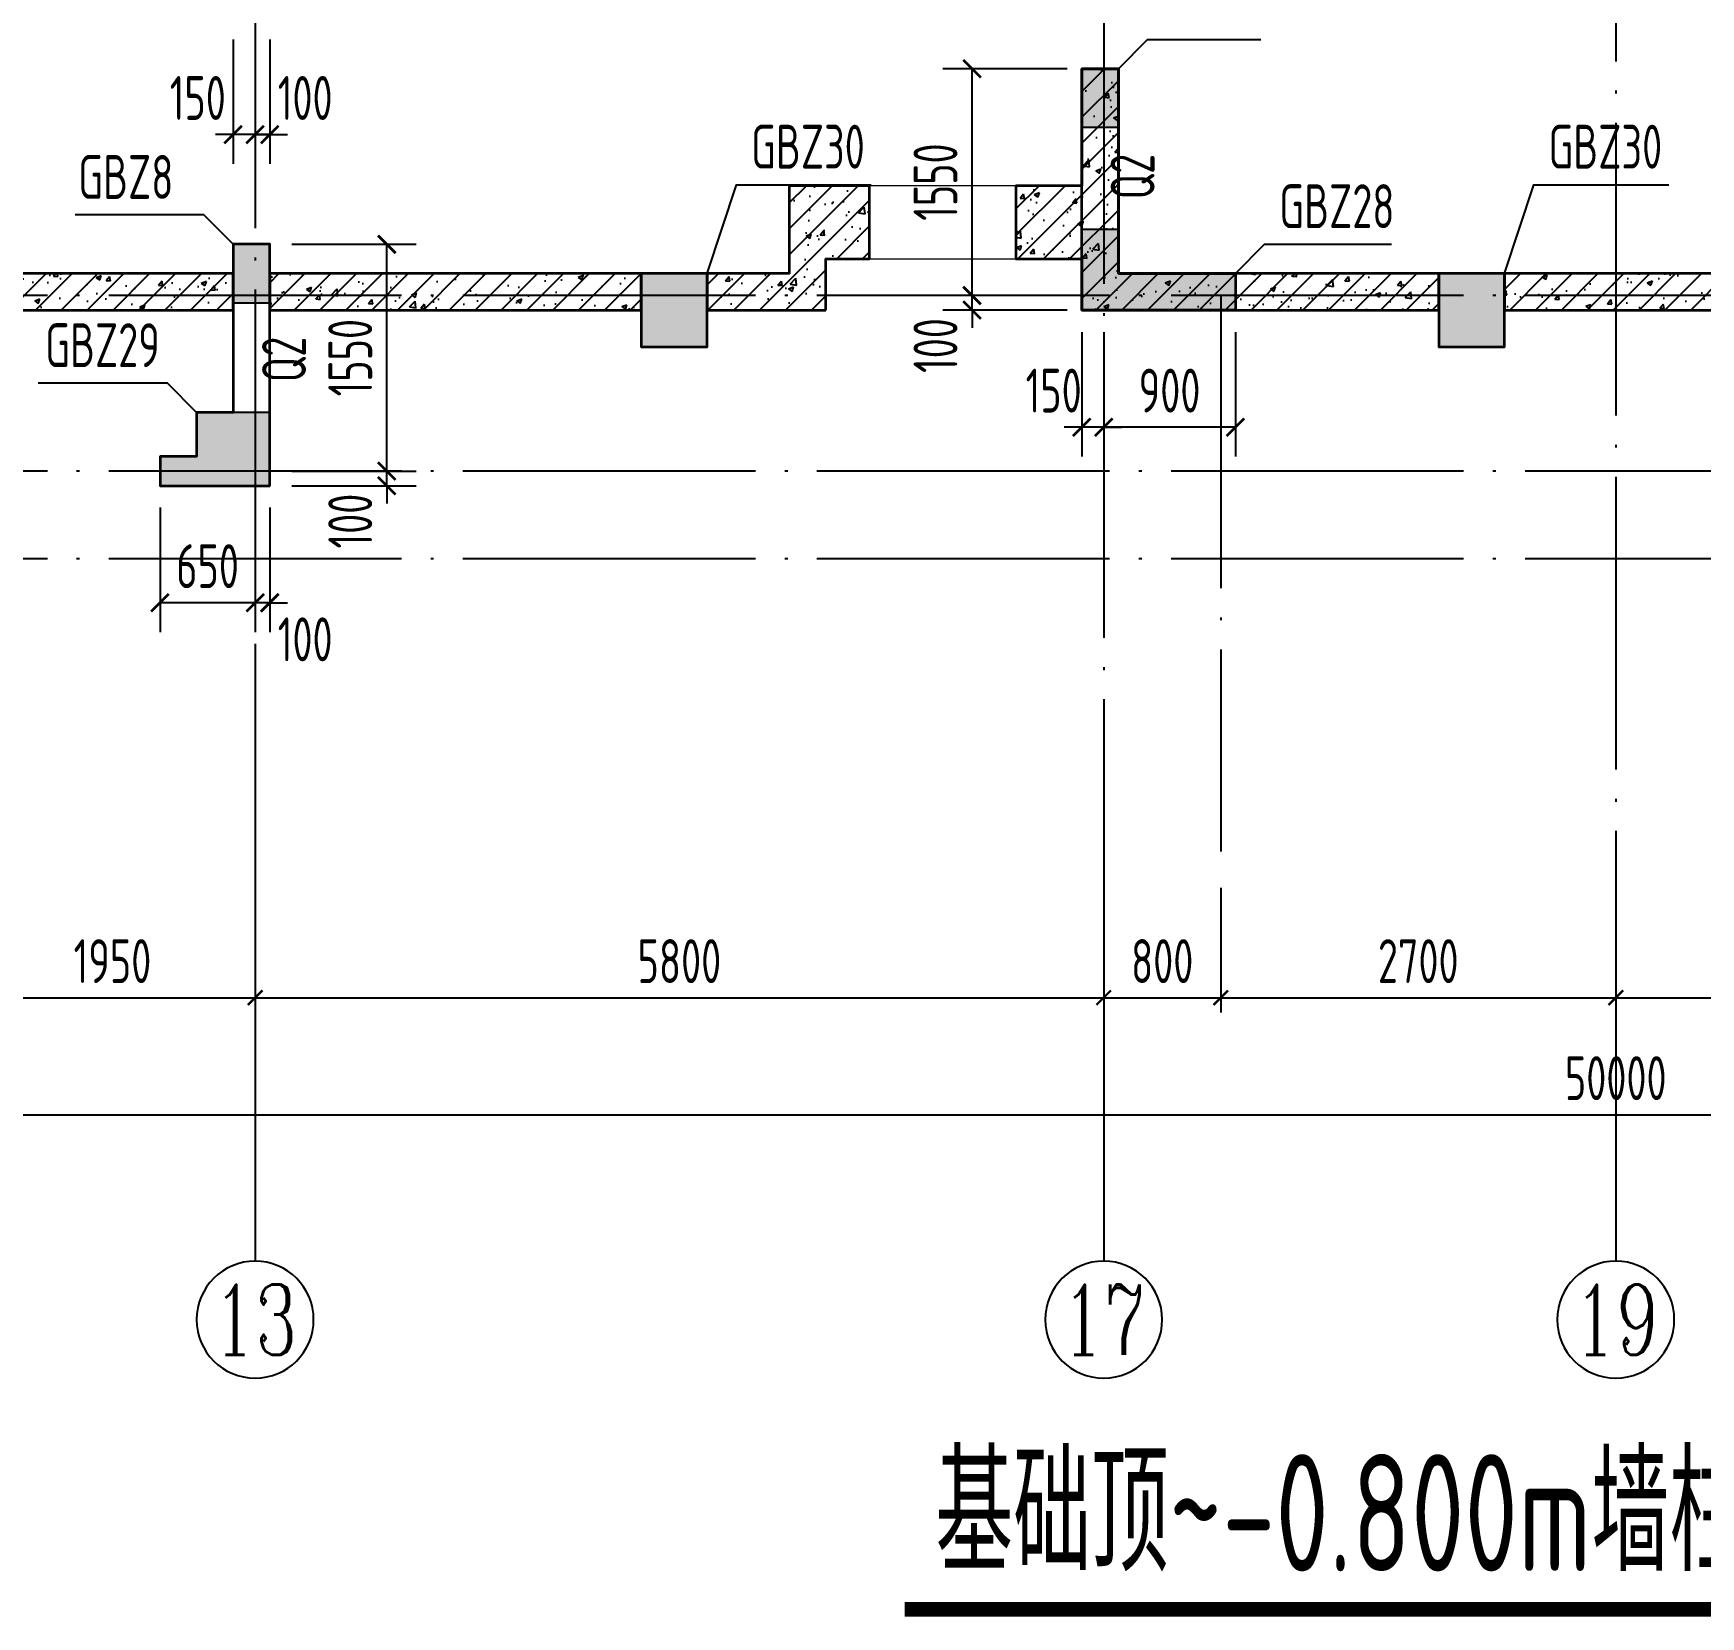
# Model space of a CAD drawing. Extents: x -655480 to 203344, y -294099 to 287156.
# Drawn here: x -294968 to -283572, y 196390 to 207212 of the extents above; entities that cross this region are included whole.
import ezdxf
from ezdxf.enums import TextEntityAlignment as Align

# ---------------------------------------------------------------- set-up
doc = ezdxf.new("R2010")
doc.units = 0
doc.header["$LTSCALE"] = 1000
doc.linetypes.add('DOTE', pattern=[2.42, 2, -0.2, 0.02, -0.2])
doc.layers.get('0').update_dxf_attribs({"linetype": 'CONTINUOUS'})
doc.layers.get('DEFPOINTS').update_dxf_attribs({"linetype": 'CONTINUOUS'})
for name, color, linetype in [('A-AXIS', 1, 'CONTINUOUS'), ('A-DOTE', 10, 'DOTE'), ('AXIS_NUM', 7, 'CONTINUOUS'), ('COLU_DE_TEXT', 7, 'CONTINUOUS'), ('LABEL', 1, 'CONTINUOUS'), ('PUB_TEXT', 2, 'CONTINUOUS'), ('S-Q墙填充', 252, 'CONTINUOUS'), ('S-Q墙实线', 6, 'CONTINUOUS'), ('S-Q墙标注', 3, 'CONTINUOUS'), ('S-X详图填充', 252, 'CONTINUOUS'), ('S-X详图实线', 4, 'CONTINUOUS'), ('S-Y一般标注', 3, 'CONTINUOUS'), ('S-Z柱实线', 6, 'CONTINUOUS')]:
    doc.layers.add(name, color=color, linetype=linetype)
doc.layers.add('WINDOW', color=144, linetype='CONTINUOUS', lineweight=15)
doc.layers.add('底图$0$砼柱', color=2, linetype='CONTINUOUS', lineweight=35)
doc.styles.add('TSSD_Axis', font='complex.shx', dxfattribs={"width": 0.7, "bigfont": 'hztxt.shx'})
doc.styles.add('TSSD_DIMENSION', font='Tssdeng.shx', dxfattribs={"width": 0.7, "bigfont": 'tssdchn.shx'})
doc.styles.add('TSSD_REIN', font='tssdeng.shx', dxfattribs={"width": 0.7, "height": 300, "bigfont": 'tssdchn.shx'})
doc.styles.add('结构文字', font='zstxt.shx', dxfattribs={"width": 0.7, "bigfont": 'zshz.shx'})
doc.dimstyles.new('STRUCK', dxfattribs={"dimtxt": 400, "dimasz": 121, "dimexe": 200, "dimexo": 150, "dimgap": 115, "dimtad": 1, "dimdec": 0, "dimdsep": 46, "dimtxsty": '结构文字', "dimblk": 'ARCHTICK', "dimcen": 400, "dimclrd": 3, "dimclre": 3, "dimclrt": 7, "dimadec": 0, "dimazin": 0, "dimtfac": 1, "dimtdec": 0, "dimtix": 1, "dimtmove": 2, "dimatfit": 3, "dimldrblk": '_DIMX', "dimfxl": 1, "dimtolj": 1, "dimtzin": 0, "dimarcsym": 0})
doc.dimstyles.new('TSSD_100_100', dxfattribs={"dimtxt": 300, "dimasz": 100, "dimexe": 100, "dimexo": 250, "dimgap": 100, "dimtad": 1, "dimdec": 0, "dimzin": 0, "dimdsep": 46, "dimtxsty": 'TSSD_DIMENSION', "dimblk": 'ARCHTICK', "dimcen": 0, "dimdle": 100, "dimclrt": 7, "dimadec": 0, "dimazin": 0, "dimtfac": 1, "dimtdec": 0, "dimtix": 1, "dimtmove": 2, "dimatfit": 3, "dimldrblk": 'ARCHTICK', "dimfxl": 1, "dimtolj": 1, "dimtzin": 0, "dimarcsym": 0})
pattern_1 = [(45, (-1341087.48, 468040.79), (-88.388348, 88.388348), []), (50, (-1341087.48, 468040.8), (358.63009, -31.37607), [37.5, -412.5]), (355, (-1341087.5, 468040.8), (-69.37567, 376.09607), [30, -330]), (100.4514, (-1341057.6, 468038.17), (289.25469, 344.71977), [31.8701, -350.57106]), (46.1842, (-1341087.5, 468140.8), (533.62052, -82.7595), [56.25, -618.75]), (96.6356, (-1341043, 468133.9), (467.33135, 487.05894), [47.80514, -525.8565]), (351.1842, (-1341087.5, 468140.8), (467.33097, 487.0593), [45, -495]), (21, (-1341037.48, 468115.8), (298.45353, -201.309445), [37.5, -412.5]), (326, (-1341037.5, 468115.8), (121.65767, 362.57502), [30, -330]), (71.4514, (-1341012.6, 468099), (420.11131, 161.26525), [31.8701, -350.57106]), (37.5, (-1341087.48, 468040.79), (6.079928, 166.446927), [0, -326, 0, -335, 0, -331.25]), (7.5, (-1341087.48, 468040.79), (131.53477, 197.205856), [0, -191, 0, -318.5, 0, -126.25]), (327.5, (-1341198.98, 468040.79), (266.911218, -11.277436), [0, -125, 0, -390, 0, -517.5]), (317.5, (-1341248.98, 468040.79), (291.593085, 50.05249), [0, -162.5, 0, -259, 0, -367.5])]

# ---------------------------------------------------------------- blocks, each defined once
blk = doc.blocks.new('_ArchTick')
at = {"color": 0, "linetype": 'ByBlock', "const_width": 0.15}
blk.add_lwpolyline([(-0.5, -0.5), (0.5, 0.5)], dxfattribs=at)
blk = doc.blocks.new('*D608')
at = {"layer": 'DEFPOINTS', "color": 0, "transparency": 16777216}
for p in [(-288552, 205420), (-287752, 205420), (-287752, 205320)]:
    blk.add_point(p, dxfattribs=at)
at = {"layer": 'S-Q墙标注', "color": 3, "lineweight": -2, "transparency": 16777216}
for p, q in [((-288552, 205420), (-288552, 205541)), ((-287902, 205420), (-288752, 205420)), ((-288552, 205320), (-288552, 205420)), ((-287902, 205320), (-288752, 205320)), ((-288552, 205320), (-288552, 205199))]:
    blk.add_line(p, q, dxfattribs=at)
at = {"layer": 'S-Q墙标注', "color": 3, "lineweight": -2, "transparency": 16777216, "xscale": 121, "yscale": 121, "zscale": 121}
for p, rotation in [((-288552, 205420), 270), ((-288552, 205320), 90)]:
    blk.add_blockref('_ArchTick', p, dxfattribs=dict(at, rotation=rotation))
at = {"layer": 'S-Q墙标注', "color": 7, "transparency": 16777216, "insert": (-288802, 205078), "char_height": 300, "attachment_point": 5, "rotation": 90, "style": 'TSSD_REIN'}
blk.add_mtext('\\A1;100', dxfattribs=at)
blk = doc.blocks.new('_DIMX')
blk.add_line((-150, 0), (150, 0))
at = {"const_width": 50}
blk.add_lwpolyline([(-70, -70), (70, 70)], dxfattribs=at)
blk = doc.blocks.new('*D609')
at = {"layer": 'DEFPOINTS', "color": 0, "transparency": 16777216}
for p in [(-288552, 206970), (-287752, 206970), (-287752, 205420)]:
    blk.add_point(p, dxfattribs=at)
at = {"layer": 'S-Q墙标注', "color": 3, "lineweight": -2, "transparency": 16777216}
for p, q in [((-287902, 206970), (-288752, 206970)), ((-288552, 205420), (-288552, 206970)), ((-287902, 205420), (-288752, 205420))]:
    blk.add_line(p, q, dxfattribs=at)
at = {"layer": 'S-Q墙标注', "color": 3, "lineweight": -2, "transparency": 16777216, "xscale": 121, "yscale": 121, "zscale": 121}
for p, rotation in [((-288552, 206970), 90), ((-288552, 205420), 270)]:
    blk.add_blockref('_ArchTick', p, dxfattribs=dict(at, rotation=rotation))
at = {"layer": 'S-Q墙标注', "color": 7, "transparency": 16777216, "insert": (-288802, 206195), "char_height": 300, "attachment_point": 5, "rotation": 90, "style": 'TSSD_REIN'}
blk.add_mtext('\\A1;1550', dxfattribs=at)
blk = doc.blocks.new('*D610')
at = {"layer": 'DEFPOINTS', "color": 0, "transparency": 16777216}
for p in [(-287652, 205320), (-286752, 205320), (-287652, 204520)]:
    blk.add_point(p, dxfattribs=at)
at = {"layer": 'S-Q墙标注', "color": 3, "lineweight": -2, "transparency": 16777216}
for p, q in [((-287652, 205170), (-287652, 204320)), ((-286752, 205170), (-286752, 204320)), ((-286752, 204520), (-287652, 204520))]:
    blk.add_line(p, q, dxfattribs=at)
at = {"layer": 'S-Q墙标注', "color": 3, "lineweight": -2, "transparency": 16777216, "xscale": 121, "yscale": 121, "zscale": 121, "rotation": 180}
blk.add_blockref('_ArchTick', (-287652, 204520), dxfattribs=at)
at = {"layer": 'S-Q墙标注', "color": 3, "lineweight": -2, "transparency": 16777216, "xscale": 121, "yscale": 121, "zscale": 121}
blk.add_blockref('_ArchTick', (-286752, 204520), dxfattribs=at)
at = {"layer": 'S-Q墙标注', "color": 7, "transparency": 16777216, "insert": (-287202, 204770), "char_height": 300, "attachment_point": 5, "style": 'TSSD_REIN'}
blk.add_mtext('\\A1;900', dxfattribs=at)
blk = doc.blocks.new('*D611')
at = {"layer": 'DEFPOINTS', "color": 0, "transparency": 16777216}
for p in [(-287802, 205320), (-287652, 205320), (-287802, 204520)]:
    blk.add_point(p, dxfattribs=at)
at = {"layer": 'S-Q墙标注', "color": 3, "lineweight": -2, "transparency": 16777216}
for p, q in [((-287802, 205170), (-287802, 204320)), ((-287652, 205170), (-287652, 204320)), ((-287802, 204520), (-287923, 204520)), ((-287652, 204520), (-287802, 204520)), ((-287652, 204520), (-287531, 204520))]:
    blk.add_line(p, q, dxfattribs=at)
at = {"layer": 'S-Q墙标注', "color": 3, "lineweight": -2, "transparency": 16777216, "xscale": 121, "yscale": 121, "zscale": 121}
blk.add_blockref('_ArchTick', (-287802, 204520), dxfattribs=at)
at = {"layer": 'S-Q墙标注', "color": 3, "lineweight": -2, "transparency": 16777216, "xscale": 121, "yscale": 121, "zscale": 121, "rotation": 180}
blk.add_blockref('_ArchTick', (-287652, 204520), dxfattribs=at)
at = {"layer": 'S-Q墙标注', "color": 7, "transparency": 16777216, "insert": (-287994, 204770), "char_height": 300, "attachment_point": 5, "style": 'TSSD_REIN'}
blk.add_mtext('\\A1;150', dxfattribs=at)
blk = doc.blocks.new('*D612')
at = {"layer": 'DEFPOINTS', "color": 0, "transparency": 16777216}
for p in [(-293352, 204220), (-292552, 204220), (-293352, 204120)]:
    blk.add_point(p, dxfattribs=at)
at = {"layer": 'S-Q墙标注', "color": 3, "lineweight": -2, "transparency": 16777216}
for p, q in [((-292552, 204220), (-292552, 204341)), ((-293202, 204220), (-292352, 204220)), ((-292552, 204120), (-292552, 204220)), ((-293202, 204120), (-292352, 204120)), ((-292552, 204120), (-292552, 203999))]:
    blk.add_line(p, q, dxfattribs=at)
at = {"layer": 'S-Q墙标注', "color": 3, "lineweight": -2, "transparency": 16777216, "xscale": 121, "yscale": 121, "zscale": 121}
for p, rotation in [((-292552, 204220), 270), ((-292552, 204120), 90)]:
    blk.add_blockref('_ArchTick', p, dxfattribs=dict(at, rotation=rotation))
at = {"layer": 'S-Q墙标注', "color": 7, "transparency": 16777216, "insert": (-292802, 203878), "char_height": 300, "attachment_point": 5, "rotation": 90, "style": 'TSSD_REIN'}
blk.add_mtext('\\A1;100', dxfattribs=at)
blk = doc.blocks.new('*D613')
at = {"layer": 'DEFPOINTS', "color": 0, "transparency": 16777216}
for p in [(-293352, 205770), (-292552, 205770), (-293352, 204220)]:
    blk.add_point(p, dxfattribs=at)
at = {"layer": 'S-Q墙标注', "color": 3, "lineweight": -2, "transparency": 16777216}
for p, q in [((-293202, 205770), (-292352, 205770)), ((-292552, 204220), (-292552, 205770)), ((-293202, 204220), (-292352, 204220))]:
    blk.add_line(p, q, dxfattribs=at)
at = {"layer": 'S-Q墙标注', "color": 3, "lineweight": -2, "transparency": 16777216, "xscale": 121, "yscale": 121, "zscale": 121}
for p, rotation in [((-292552, 205770), 90), ((-292552, 204220), 270)]:
    blk.add_blockref('_ArchTick', p, dxfattribs=dict(at, rotation=rotation))
at = {"layer": 'S-Q墙标注', "color": 7, "transparency": 16777216, "insert": (-292802, 204995), "char_height": 300, "attachment_point": 5, "rotation": 90, "style": 'TSSD_REIN'}
blk.add_mtext('\\A1;1550', dxfattribs=at)
blk = doc.blocks.new('*D614')
at = {"layer": 'DEFPOINTS', "color": 0, "transparency": 16777216}
for p in [(-293452, 204120), (-293352, 204120), (-293452, 203320)]:
    blk.add_point(p, dxfattribs=at)
at = {"layer": 'S-Q墙标注', "color": 3, "lineweight": -2, "transparency": 16777216}
for p, q in [((-293452, 203970), (-293452, 203120)), ((-293352, 203970), (-293352, 203120)), ((-293452, 203320), (-293573, 203320)), ((-293352, 203320), (-293452, 203320)), ((-293352, 203320), (-293231, 203320))]:
    blk.add_line(p, q, dxfattribs=at)
at = {"layer": 'S-Q墙标注', "color": 3, "lineweight": -2, "transparency": 16777216, "xscale": 121, "yscale": 121, "zscale": 121}
blk.add_blockref('_ArchTick', (-293452, 203320), dxfattribs=at)
at = {"layer": 'S-Q墙标注', "color": 3, "lineweight": -2, "transparency": 16777216, "xscale": 121, "yscale": 121, "zscale": 121, "rotation": 180}
blk.add_blockref('_ArchTick', (-293352, 203320), dxfattribs=at)
at = {"layer": 'S-Q墙标注', "color": 7, "transparency": 16777216, "insert": (-293110, 203070), "char_height": 300, "attachment_point": 5, "style": 'TSSD_REIN'}
blk.add_mtext('\\A1;100', dxfattribs=at)
blk = doc.blocks.new('*D615')
at = {"layer": 'DEFPOINTS', "color": 0, "transparency": 16777216}
for p in [(-294102, 204120), (-293452, 204120), (-294102, 203320)]:
    blk.add_point(p, dxfattribs=at)
at = {"layer": 'S-Q墙标注', "color": 3, "lineweight": -2, "transparency": 16777216}
for p, q in [((-294102, 203970), (-294102, 203120)), ((-293452, 203970), (-293452, 203120)), ((-293452, 203320), (-294102, 203320))]:
    blk.add_line(p, q, dxfattribs=at)
at = {"layer": 'S-Q墙标注', "color": 3, "lineweight": -2, "transparency": 16777216, "xscale": 121, "yscale": 121, "zscale": 121, "rotation": 180}
blk.add_blockref('_ArchTick', (-294102, 203320), dxfattribs=at)
at = {"layer": 'S-Q墙标注', "color": 3, "lineweight": -2, "transparency": 16777216, "xscale": 121, "yscale": 121, "zscale": 121}
blk.add_blockref('_ArchTick', (-293452, 203320), dxfattribs=at)
at = {"layer": 'S-Q墙标注', "color": 7, "transparency": 16777216, "insert": (-293777, 203570), "char_height": 300, "attachment_point": 5, "style": 'TSSD_REIN'}
blk.add_mtext('\\A1;650', dxfattribs=at)
blk = doc.blocks.new('*D574')
at = {"layer": 'DEFPOINTS', "color": 0, "transparency": 16777216}
for p in [(-293452, 207320), (-293352, 207320), (-293452, 206520)]:
    blk.add_point(p, dxfattribs=at)
at = {"layer": 'S-Q墙标注', "color": 3, "lineweight": -2, "transparency": 16777216}
for p, q in [((-293452, 207170), (-293452, 206320)), ((-293352, 207170), (-293352, 206320)), ((-293452, 206520), (-293573, 206520)), ((-293352, 206520), (-293452, 206520)), ((-293352, 206520), (-293231, 206520))]:
    blk.add_line(p, q, dxfattribs=at)
at = {"layer": 'S-Q墙标注', "color": 3, "lineweight": -2, "transparency": 16777216, "xscale": 121, "yscale": 121, "zscale": 121}
blk.add_blockref('_ArchTick', (-293452, 206520), dxfattribs=at)
at = {"layer": 'S-Q墙标注', "color": 3, "lineweight": -2, "transparency": 16777216, "xscale": 121, "yscale": 121, "zscale": 121, "rotation": 180}
blk.add_blockref('_ArchTick', (-293352, 206520), dxfattribs=at)
at = {"layer": 'S-Q墙标注', "color": 7, "transparency": 16777216, "insert": (-293110, 206770), "char_height": 300, "attachment_point": 5, "style": 'TSSD_REIN'}
blk.add_mtext('\\A1;100', dxfattribs=at)
blk = doc.blocks.new('*D575')
at = {"layer": 'DEFPOINTS', "color": 0, "transparency": 16777216}
for p in [(-293602, 207320), (-293452, 207320), (-293602, 206520)]:
    blk.add_point(p, dxfattribs=at)
at = {"layer": 'S-Q墙标注', "color": 3, "lineweight": -2, "transparency": 16777216}
for p, q in [((-293602, 207170), (-293602, 206320)), ((-293452, 207170), (-293452, 206320)), ((-293602, 206520), (-293723, 206520)), ((-293452, 206520), (-293602, 206520)), ((-293452, 206520), (-293331, 206520))]:
    blk.add_line(p, q, dxfattribs=at)
at = {"layer": 'S-Q墙标注', "color": 3, "lineweight": -2, "transparency": 16777216, "xscale": 121, "yscale": 121, "zscale": 121}
blk.add_blockref('_ArchTick', (-293602, 206520), dxfattribs=at)
at = {"layer": 'S-Q墙标注', "color": 3, "lineweight": -2, "transparency": 16777216, "xscale": 121, "yscale": 121, "zscale": 121, "rotation": 180}
blk.add_blockref('_ArchTick', (-293452, 206520), dxfattribs=at)
at = {"layer": 'S-Q墙标注', "color": 7, "transparency": 16777216, "insert": (-293844, 206770), "char_height": 300, "attachment_point": 5, "style": 'TSSD_REIN'}
blk.add_mtext('\\A1;150', dxfattribs=at)
blk = doc.blocks.new('*D810')
at = {"layer": 'DEFPOINTS', "color": 0, "transparency": 16777216}
for p in [(-290608, 200143), (-288658, 200143), (-288658, 199143)]:
    blk.add_point(p, dxfattribs=at)
at = {"layer": 'S-Y一般标注', "color": 0, "lineweight": -2, "transparency": 16777216}
for p, q in [((-290608, 199893), (-290608, 199043)), ((-288658, 199893), (-288658, 199043)), ((-290708, 199143), (-288558, 199143))]:
    blk.add_line(p, q, dxfattribs=at)
at = {"layer": 'S-Y一般标注', "color": 0, "lineweight": -2, "transparency": 16777216, "xscale": 100, "yscale": 100, "zscale": 100, "rotation": 180}
blk.add_blockref('_ArchTick', (-290608, 199143), dxfattribs=at)
at = {"layer": 'S-Y一般标注', "color": 0, "lineweight": -2, "transparency": 16777216, "xscale": 100, "yscale": 100, "zscale": 100}
blk.add_blockref('_ArchTick', (-288658, 199143), dxfattribs=at)
at = {"layer": 'S-Y一般标注', "color": 7, "transparency": 16777216, "insert": (-289633, 199393), "char_height": 300, "attachment_point": 5, "style": 'TSSD_DIMENSION'}
blk.add_mtext('\\A1;1950', dxfattribs=at)
blk = doc.blocks.new('ts_axno')
at = {"color": 0, "linetype": 'ByBlock', "lineweight": -2}
blk.add_circle((0, 0), 0.5, dxfattribs=at)
at = {"color": 0, "linetype": 'ByBlock', "lineweight": -2, "style": 'TSSD_Axis', "width": 0.7}
blk.add_attdef('A', text='', height=0.6, dxfattribs=at).set_placement((0, 0), align=Align.MIDDLE_CENTER)
blk = doc.blocks.new('*D811')
at = {"layer": 'DEFPOINTS', "color": 0, "transparency": 16777216}
for p in [(-288658, 200143), (-282858, 200143), (-282858, 199143)]:
    blk.add_point(p, dxfattribs=at)
at = {"layer": 'S-Y一般标注', "color": 0, "lineweight": -2, "transparency": 16777216}
for p, q in [((-288658, 199893), (-288658, 199043)), ((-282858, 199893), (-282858, 199043)), ((-288758, 199143), (-282758, 199143))]:
    blk.add_line(p, q, dxfattribs=at)
at = {"layer": 'S-Y一般标注', "color": 0, "lineweight": -2, "transparency": 16777216, "xscale": 100, "yscale": 100, "zscale": 100, "rotation": 180}
blk.add_blockref('_ArchTick', (-288658, 199143), dxfattribs=at)
at = {"layer": 'S-Y一般标注', "color": 0, "lineweight": -2, "transparency": 16777216, "xscale": 100, "yscale": 100, "zscale": 100}
blk.add_blockref('_ArchTick', (-282858, 199143), dxfattribs=at)
at = {"layer": 'S-Y一般标注', "color": 7, "transparency": 16777216, "insert": (-285758, 199393), "char_height": 300, "attachment_point": 5, "style": 'TSSD_DIMENSION'}
blk.add_mtext('\\A1;5800', dxfattribs=at)
blk = doc.blocks.new('*D812')
at = {"layer": 'DEFPOINTS', "color": 0, "transparency": 16777216}
for p in [(-282858, 200143), (-282058, 200143), (-282058, 199143)]:
    blk.add_point(p, dxfattribs=at)
at = {"layer": 'S-Y一般标注', "color": 0, "lineweight": -2, "transparency": 16777216}
for p, q in [((-282858, 199893), (-282858, 199043)), ((-282058, 199893), (-282058, 199043)), ((-282958, 199143), (-281958, 199143))]:
    blk.add_line(p, q, dxfattribs=at)
at = {"layer": 'S-Y一般标注', "color": 0, "lineweight": -2, "transparency": 16777216, "xscale": 100, "yscale": 100, "zscale": 100, "rotation": 180}
blk.add_blockref('_ArchTick', (-282858, 199143), dxfattribs=at)
at = {"layer": 'S-Y一般标注', "color": 0, "lineweight": -2, "transparency": 16777216, "xscale": 100, "yscale": 100, "zscale": 100}
blk.add_blockref('_ArchTick', (-282058, 199143), dxfattribs=at)
at = {"layer": 'S-Y一般标注', "color": 7, "transparency": 16777216, "insert": (-282458, 199393), "char_height": 300, "attachment_point": 5, "style": 'TSSD_DIMENSION'}
blk.add_mtext('\\A1;800', dxfattribs=at)
blk = doc.blocks.new('*D813')
at = {"layer": 'DEFPOINTS', "color": 0, "transparency": 16777216}
for p in [(-282058, 200143), (-279358, 200143), (-279358, 199143)]:
    blk.add_point(p, dxfattribs=at)
at = {"layer": 'S-Y一般标注', "color": 0, "lineweight": -2, "transparency": 16777216}
for p, q in [((-282058, 199893), (-282058, 199043)), ((-279358, 199893), (-279358, 199043)), ((-282158, 199143), (-279258, 199143))]:
    blk.add_line(p, q, dxfattribs=at)
at = {"layer": 'S-Y一般标注', "color": 0, "lineweight": -2, "transparency": 16777216, "xscale": 100, "yscale": 100, "zscale": 100, "rotation": 180}
blk.add_blockref('_ArchTick', (-282058, 199143), dxfattribs=at)
at = {"layer": 'S-Y一般标注', "color": 0, "lineweight": -2, "transparency": 16777216, "xscale": 100, "yscale": 100, "zscale": 100}
blk.add_blockref('_ArchTick', (-279358, 199143), dxfattribs=at)
at = {"layer": 'S-Y一般标注', "color": 7, "transparency": 16777216, "insert": (-280708, 199393), "char_height": 300, "attachment_point": 5, "style": 'TSSD_DIMENSION'}
blk.add_mtext('\\A1;2700', dxfattribs=at)
blk = doc.blocks.new('*D820')
at = {"layer": 'DEFPOINTS', "color": 0, "transparency": 16777216}
for p in [(-304358, 200143), (-254358, 200143), (-254358, 198343)]:
    blk.add_point(p, dxfattribs=at)
at = {"layer": 'S-Y一般标注', "color": 0, "lineweight": -2, "transparency": 16777216}
for p, q in [((-304358, 199893), (-304358, 198243)), ((-254358, 199893), (-254358, 198243)), ((-304458, 198343), (-254258, 198343))]:
    blk.add_line(p, q, dxfattribs=at)
at = {"layer": 'S-Y一般标注', "color": 0, "lineweight": -2, "transparency": 16777216, "xscale": 100, "yscale": 100, "zscale": 100, "rotation": 180}
blk.add_blockref('_ArchTick', (-304358, 198343), dxfattribs=at)
at = {"layer": 'S-Y一般标注', "color": 0, "lineweight": -2, "transparency": 16777216, "xscale": 100, "yscale": 100, "zscale": 100}
blk.add_blockref('_ArchTick', (-254358, 198343), dxfattribs=at)
at = {"layer": 'S-Y一般标注', "color": 7, "transparency": 16777216, "insert": (-279358, 198593), "char_height": 300, "attachment_point": 5, "style": 'TSSD_DIMENSION'}
blk.add_mtext('\\A1;50000', dxfattribs=at)
blk = doc.blocks.new('*D823')
at = {"layer": 'DEFPOINTS', "color": 0, "transparency": 16777216}
for p in [(-279358, 200143), (-276658, 200143), (-276658, 199143)]:
    blk.add_point(p, dxfattribs=at)
at = {"layer": 'S-Y一般标注', "color": 0, "lineweight": -2, "transparency": 16777216}
for p, q in [((-279358, 199893), (-279358, 199043)), ((-276658, 199893), (-276658, 199043)), ((-279458, 199143), (-276558, 199143))]:
    blk.add_line(p, q, dxfattribs=at)
at = {"layer": 'S-Y一般标注', "color": 0, "lineweight": -2, "transparency": 16777216, "xscale": 100, "yscale": 100, "zscale": 100, "rotation": 180}
blk.add_blockref('_ArchTick', (-279358, 199143), dxfattribs=at)
at = {"layer": 'S-Y一般标注', "color": 0, "lineweight": -2, "transparency": 16777216, "xscale": 100, "yscale": 100, "zscale": 100}
blk.add_blockref('_ArchTick', (-276658, 199143), dxfattribs=at)
at = {"layer": 'S-Y一般标注', "color": 7, "transparency": 16777216, "insert": (-278008, 199393), "char_height": 300, "attachment_point": 5, "style": 'TSSD_DIMENSION'}
blk.add_mtext('\\A1;2700', dxfattribs=at)
blk = doc.blocks.new('20210827.04200827')
at = {"layer": 'A-AXIS'}
for p, q in [((22300, 3600), (22300, 800)), ((28100, 3600), (28100, 800)), ((31600, 3600), (31600, 800))]:
    blk.add_line(p, q, dxfattribs=at)
at = {"layer": 'A-DOTE'}
for p, q in [((31600, 23100), (31600, 3600)), ((22299.8, 14700), (22300, 3600)), ((28100, 11900), (28100, 3600)), ((59600, 7400), (3600, 7400)), ((28900, 7400), (28900, 3600)), ((59600, 6200), (3600, 6200)), ((59600, 5600), (3600, 5600))]:
    blk.add_line(p, q, dxfattribs=at)
at = {"layer": 'A-AXIS'}
ref = blk.add_blockref('ts_axno', (22300, 400), dxfattribs=dict(at, xscale=-800, yscale=800, zscale=800, rotation=180))
ref.add_attrib('8', '13', dxfattribs={"layer": 'AXIS_NUM', "height": 480, "style": 'TSSD_Axis', "width": 0.7}).set_placement((22300, 400), align=Align.MIDDLE_CENTER)
ref = blk.add_blockref('ts_axno', (28100, 400), dxfattribs=dict(at, xscale=-800, yscale=800, zscale=800, rotation=180))
ref.add_attrib('10', '17', dxfattribs={"layer": 'AXIS_NUM', "height": 480, "style": 'TSSD_Axis', "width": 0.7}).set_placement((28100, 400), align=Align.MIDDLE_CENTER)
ref = blk.add_blockref('ts_axno', (31600, 400), dxfattribs=dict(at, xscale=-800, yscale=800, zscale=800, rotation=180))
ref.add_attrib('13', '19', dxfattribs={"layer": 'AXIS_NUM', "height": 480, "style": 'TSSD_Axis', "width": 0.7}).set_placement((31600, 400), align=Align.MIDDLE_CENTER)
at = {"layer": 'S-Y一般标注'}
for base, p1, p2, picture, middle in [((56600, 1800), (6600, 3600), (56600, 3600), '*D820', (31600, 2050)), ((22300, 2600), (20350, 3600), (22300, 3600), '*D810', (21325, 2850)), ((28100, 2600), (22300, 3600), (28100, 3600), '*D811', (25200, 2850)), ((28900, 2600), (28100, 3600), (28900, 3600), '*D812', (28500, 2850)), ((31600, 2600), (28900, 3600), (31600, 3600), '*D813', (30250, 2850)), ((34300, 2600), (31600, 3600), (34300, 3600), '*D823', (32950, 2850))]:
    dim = blk.add_linear_dim(base=base, p1=p1, p2=p2, dimstyle='TSSD_100_100', dxfattribs=at)
    dim.commit()
    dim.dimension.update_dxf_attribs({"geometry": picture, "text_midpoint": middle, "insert": (310957.9, -196542.6)})

msp = doc.modelspace()

# ---------------------------------------------------------------- hatches: boundary and pattern name
at = {"layer": 'S-Q墙填充', "linetype": 'ByBlock'}
h = msp.add_hatch(dxfattribs=at)
h.set_pattern_fill('钢筋混凝土', color=252, scale=50)
h.set_pattern_definition(pattern_1)
h.paths.add_polyline_path([(-287551.97, 205570.2), (-287551.97, 206970.2), (-287801.97, 206970.2), (-287801.97, 206170.2), (-288251.97, 206170.2), (-288251.97, 205670.2), (-287801.97, 205670.2), (-287801.97, 205320.2), (-285362.35, 205320.2), (-285362.35, 205570.2)])
h = msp.add_hatch(dxfattribs=at)
h.set_pattern_fill('钢筋混凝土', color=252, scale=50)
h.set_pattern_definition(pattern_1)
h.paths.add_polyline_path([(-289551.97, 205320.2), (-289551.97, 205670.2), (-289251.97, 205670.2), (-289251.97, 206170.2), (-289801.97, 206170.2), (-289801.97, 205570.2), (-290362.35, 205570.2), (-290362.35, 205320.2)])
h = msp.add_hatch(dxfattribs=at)
h.set_pattern_fill('钢筋混凝土', color=252, scale=50)
h.set_pattern_definition(pattern_1)
h.paths.add_polyline_path([(-299701.97, 205570.2), (-299701.97, 205320.2), (-293601.97, 205320.2), (-293601.97, 205570.2)])
h = msp.add_hatch(dxfattribs=at)
h.set_pattern_fill('钢筋混凝土', color=252, scale=50)
h.set_pattern_definition(pattern_1)
h.paths.add_polyline_path([(-293351.97, 205320.2), (-290812.35, 205320.2), (-290812.35, 205570.2), (-293351.97, 205570.2)])
h = msp.add_hatch(dxfattribs=at)
h.set_pattern_fill('钢筋混凝土', color=252, scale=50)
h.set_pattern_definition(pattern_1)
h.paths.add_polyline_path([(-279887.35, 205320.2), (-279887.35, 205570.2), (-284912.35, 205570.2), (-284912.35, 205320.2)])
at = {"layer": 'S-X详图填充'}
h = msp.add_hatch(color=256, dxfattribs=at)
h.dxf.hatch_style = 1
h.paths.add_polyline_path([(-287801.98, 206570.2), (-287551.99, 206570.2), (-287551.99, 206970.2), (-287801.98, 206970.2)])
h = msp.add_hatch(color=256, dxfattribs=at)
h.dxf.hatch_style = 1
h.paths.add_polyline_path([(-287551.99, 205870.2), (-287801.98, 205870.2), (-287801.98, 205320.2), (-286751.99, 205320.2), (-286751.99, 205570.2), (-287551.99, 205570.2)])
h = msp.add_hatch(color=256, dxfattribs=at)
h.dxf.hatch_style = 1
h.paths.add_polyline_path([(-293601.98, 205370.2), (-293352.01, 205370.2), (-293352.02, 205770.2), (-293601.98, 205770.2)])
h = msp.add_hatch(color=256, dxfattribs=at)
h.dxf.hatch_style = 1
h.paths.add_polyline_path([(-290812.27, 205070.2), (-290662.27, 205070.2), (-290362.35, 205070.2), (-290362.35, 205570.2), (-290812.27, 205570.2)])
h = msp.add_hatch(color=256, dxfattribs=at)
h.dxf.hatch_style = 1
h.paths.add_polyline_path([(-285362.27, 205070.2), (-285212.27, 205070.2), (-284912.35, 205070.2), (-284912.35, 205570.2), (-285362.27, 205570.2)])
h = msp.add_hatch(color=256, dxfattribs=at)
h.dxf.hatch_style = 1
h.paths.add_polyline_path([(-293351.99, 204620.2), (-293601.98, 204620.2), (-293851.98, 204620.2), (-293851.98, 204320.2), (-294101.99, 204320.2), (-294101.99, 204120.2), (-293351.98, 204120.2)])

# ---------------------------------------------------------------- linework, layer by layer
at = {"layer": 'LABEL'}
for points in [[(-287551.99, 206970.2), (-287351.99, 207170.2), (-286578.64, 207170.2)], [(-293601.99, 205770.2), (-293801.99, 205970.2), (-294681.35, 205970.2)], [(-286751.99, 205570.2), (-286551.99, 205770.2), (-285684.76, 205770.2)], [(-293851.97, 204620.2), (-294051.97, 204820.2), (-294933.81, 204820.2)]]:
    msp.add_lwpolyline(points, dxfattribs=at)
at = {"layer": 'LABEL', "color": 6}
for points in [[(-290362.44, 205570.2), (-290162.44, 206177.13), (-289240.45, 206177.13)], [(-284912.44, 205570.2), (-284712.44, 206177.13), (-283790.45, 206177.13)]]:
    msp.add_lwpolyline(points, dxfattribs=at)
at = {"layer": 'PUB_TEXT', "color": 7, "const_width": 100}
msp.add_lwpolyline([(-289012.37, 196440.23), (-279225.24, 196440.23)], dxfattribs=at)
at = {"layer": 'S-Q墙实线', "lineweight": 35}
for points in [[(-287551.97, 205570.2), (-287551.97, 206970.2), (-287801.97, 206970.2), (-287801.97, 206170.2), (-288251.97, 206170.2), (-288251.97, 205670.2), (-287801.97, 205670.2), (-287801.97, 205320.2), (-285362.35, 205320.2), (-285362.35, 205570.2), (-287551.97, 205570.2)], [(-289551.97, 205320.2), (-289551.97, 205670.2), (-289251.97, 205670.2), (-289251.97, 206170.2), (-289801.97, 206170.2), (-289801.97, 205570.2), (-290362.35, 205570.2), (-290362.35, 205320.2), (-289551.97, 205320.2)], [(-299701.97, 205570.2), (-299701.97, 205320.2), (-293601.97, 205320.2), (-293601.97, 205570.2), (-299701.97, 205570.2)], [(-293351.97, 205320.2), (-290812.35, 205320.2), (-290812.35, 205570.2), (-293351.97, 205570.2), (-293351.97, 205320.2)]]:
    msp.add_lwpolyline(points, dxfattribs=at)
for points in [[(-287801.97, 205320.2), (-287801.97, 206970.2), (-287551.97, 206970.2), (-287551.97, 205570.2), (-286751.97, 205570.2), (-286751.97, 205320.2)], [(-293351.97, 204120.2), (-293351.97, 205770.2), (-293601.97, 205770.2), (-293601.97, 204620.2), (-293851.97, 204620.2), (-293851.97, 204320.2), (-294101.97, 204320.2), (-294101.97, 204120.2)], [(-279887.35, 205320.2), (-279887.35, 205570.2), (-284912.35, 205570.2), (-284912.35, 205320.2)]]:
    msp.add_lwpolyline(points, close=True, dxfattribs=at)
at = {"layer": 'S-X详图实线'}
for points in [[(-287801.98, 206570.2), (-287551.99, 206570.2), (-287551.99, 206970.2), (-287801.98, 206970.2), (-287801.98, 206570.2)], [(-287551.99, 205870.2), (-287801.98, 205870.2), (-287801.98, 205320.2), (-286751.99, 205320.2), (-286751.99, 205570.2), (-287551.99, 205570.2), (-287551.99, 205870.2)], [(-293601.98, 205370.2), (-293352.01, 205370.2), (-293352.02, 205770.2), (-293601.98, 205770.2), (-293601.98, 205370.2)], [(-290812.27, 205070.2), (-290662.27, 205070.2), (-290362.35, 205070.2), (-290362.35, 205570.2), (-290812.27, 205570.2), (-290812.27, 205070.2)], [(-285362.27, 205070.2), (-285212.27, 205070.2), (-284912.35, 205070.2), (-284912.35, 205570.2), (-285362.27, 205570.2), (-285362.27, 205070.2)], [(-293351.99, 204620.2), (-293601.98, 204620.2), (-293851.98, 204620.2), (-293851.98, 204320.2), (-294101.99, 204320.2), (-294101.99, 204120.2), (-293351.98, 204120.2), (-293351.99, 204620.2)]]:
    msp.add_lwpolyline(points, close=True, dxfattribs=at)
at = {"layer": 'S-Z柱实线', "lineweight": 35}
for points in [[(-290362.35, 205570.2), (-290812.35, 205570.2), (-290812.35, 205070.2), (-290362.35, 205070.2)], [(-284912.35, 205570.2), (-285362.35, 205570.2), (-285362.35, 205070.2), (-284912.35, 205070.2)]]:
    msp.add_lwpolyline(points, close=True, dxfattribs=at)
at = {"layer": 'WINDOW', "linetype": 'ByBlock'}
msp.add_lwpolyline([(-288251.97, 206170.2), (-289251.97, 206170.2), (-289251.97, 205670.2), (-288251.97, 205670.2)], close=True, dxfattribs=at)
at = {"layer": '底图$0$砼柱', "color": 3, "lineweight": 35}
for points in [[(-290362.35, 205570.2), (-290812.35, 205570.2), (-290812.35, 205070.2), (-290362.35, 205070.2)], [(-284912.35, 205570.2), (-285362.35, 205570.2), (-285362.35, 205070.2), (-284912.35, 205070.2)]]:
    msp.add_lwpolyline(points, close=True, dxfattribs=at)

# ---------------------------------------------------------------- block references
at = {"layer": 'A-DOTE', "color": 2}
msp.add_blockref('20210827.04200827', (-315751.97, 198020.16), dxfattribs=at)

# ---------------------------------------------------------------- texts
at = {"layer": 'COLU_DE_TEXT', "color": 7, "style": 'TSSD_REIN', "width": 0.7}
for p in [(-290062.44, 206197.13), (-284612.44, 206197.13)]:
    msp.add_text('GBZ30', height=300, dxfattribs=at).set_placement(p, align=Align.BOTTOM_LEFT)
at = {"layer": 'COLU_DE_TEXT', "style": 'TSSD_REIN', "width": 0.7}
for s, p in [('GBZ8', (-294661.22, 205990.2)), ('GBZ28', (-286451.99, 205790.2)), ('GBZ29', (-294886.97, 204840.2))]:
    msp.add_text(s, height=300, dxfattribs=at).set_placement(p, align=Align.BOTTOM_LEFT)
for p in [(-287214.51, 206076.7), (-293014.49, 204826.7)]:
    msp.add_text('Q2', height=300, rotation=90, dxfattribs=at).set_placement(p, align=Align.BOTTOM_LEFT)
at = {"layer": 'PUB_TEXT', "color": 7, "style": 'TSSD_REIN', "width": 0.7}
msp.add_text('基础顶~-0.800m墙柱平面布置图', height=800, dxfattribs=at).set_placement((-288802.79, 196700.23))

# ---------------------------------------------------------------- dimensions: what is measured, and where the dimension line sits
at = {"layer": 'S-Q墙标注'}
for base, p1, p2, angle, picture, middle in [((-293601.97, 206520.22), (-293452.11, 207320.22), (-293601.97, 207320.22), 180, '*D575', (-293843.89, 206770.22)), ((-293452.11, 206520.22), (-293352.11, 207320.22), (-293452.11, 207320.22), 180, '*D574', (-293110.18, 206770.22)), ((-288552, 205420.2), (-287752, 205320.2), (-287752, 205420.2), 90, '*D608', (-288802, 205078.28)), ((-287801.98, 204520.2), (-287651.99, 205320.2), (-287801.98, 205320.2), 180, '*D611', (-287993.93, 204770.2)), ((-292552.01, 204220.2), (-293352.01, 204120.2), (-293352.01, 204220.2), 90, '*D612', (-292802.01, 203878.27)), ((-293452.03, 203320.2), (-293352.01, 204120.2), (-293452.03, 204120.2), 180, '*D614', (-293110.08, 203070.2))]:
    dim = msp.add_linear_dim(base=base, p1=p1, p2=p2, angle=angle, dimstyle='STRUCK', override={"dimtxt": 300, "dimgap": 100, "dimtxsty": 'TSSD_REIN'}, dxfattribs=at)
    dim.commit()
    dim.dimension.update_dxf_attribs({"geometry": picture, "text_midpoint": middle, "dimtype": 160})
for base, p1, p2, angle, picture, middle in [((-288552, 206970.2), (-287752, 205420.2), (-287752, 206970.2), 90, '*D609', (-288802, 206195.2)), ((-292552.01, 205770.2), (-293352.01, 204220.2), (-293352.01, 205770.2), 90, '*D613', (-292802.01, 204995.2)), ((-287651.99, 204520.2), (-286752.01, 205320.2), (-287651.99, 205320.2), 180, '*D610', (-287202, 204770.2)), ((-294101.99, 203320.2), (-293452.03, 204120.2), (-294101.99, 204120.2), 180, '*D615', (-293777.01, 203570.2))]:
    dim = msp.add_linear_dim(base=base, p1=p1, p2=p2, angle=angle, dimstyle='STRUCK', override={"dimtxt": 300, "dimgap": 100, "dimtxsty": 'TSSD_REIN'}, dxfattribs=at)
    dim.commit()
    dim.dimension.update_dxf_attribs({"geometry": picture, "text_midpoint": middle})

doc.saveas('drawing.dxf')
